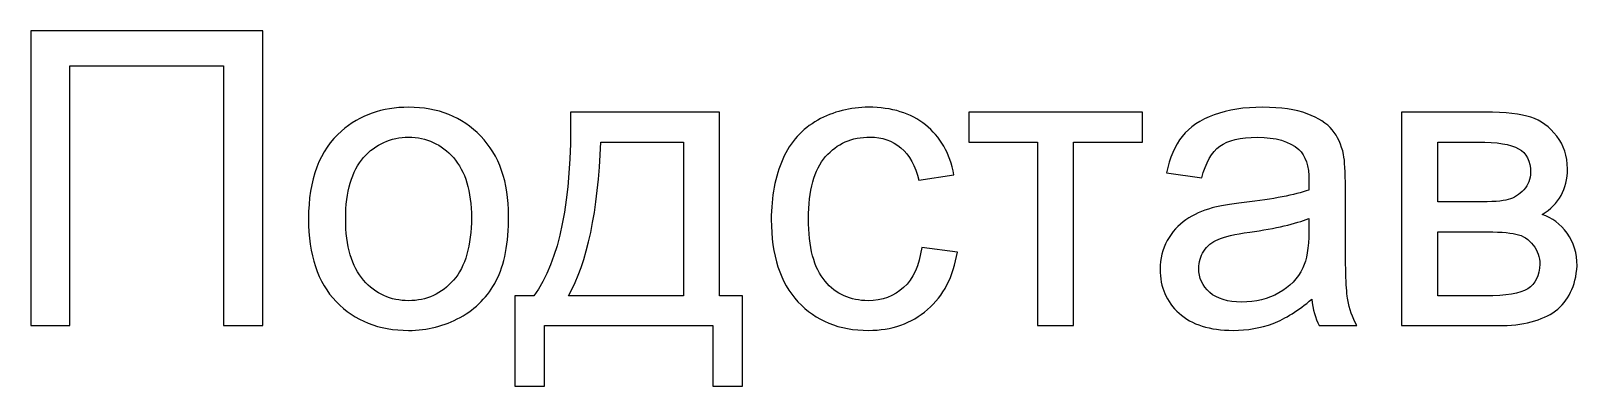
# Model space of a CAD drawing. Header units: centimetres. Extents: x -34 to 236, y -37 to 15.
# Drawn here: x 184.535 to 187.713, y 13.768 to 14.498 of the extents above; entities that cross this region are included whole.
import ezdxf

# ---------------------------------------------------------------- set-up
doc = ezdxf.new("R2010")
doc.units = ezdxf.units.CM
doc.header["$MEASUREMENT"] = 0
doc.layers.add('layer 1', color=7, linetype='Continuous')

msp = doc.modelspace()

# ---------------------------------------------------------------- linework, layer by layer
at = {"layer": 'layer 1'}
for points, knots in [([(184.53504, 14.49833), (184.53504, 14.49833), (185.01172, 14.49833), (185.01172, 14.49833), (185.01172, 14.49833), (185.01172, 14.49833), (185.01172, 13.89226), (185.01172, 13.89226), (185.01172, 13.89226), (185.01172, 13.89226), (184.931, 13.89226), (184.931, 13.89226), (184.931, 13.89226), (184.931, 13.89226), (184.931, 14.42679), (184.931, 14.42679), (184.931, 14.42679), (184.931, 14.42679), (184.61519, 14.42679), (184.61519, 14.42679), (184.61519, 14.42679), (184.61519, 14.42679), (184.61519, 13.89226), (184.61519, 13.89226), (184.61519, 13.89226), (184.61519, 13.89226), (184.53504, 13.89226), (184.53504, 13.89226), (184.53504, 13.89226), (184.53504, 13.89226), (184.53504, 14.49833), (184.53504, 14.49833)], [0, 0, 0, 0, 0.125, 0.125, 0.125, 0.125, 0.25, 0.25, 0.25, 0.25, 0.375, 0.375, 0.375, 0.375, 0.5, 0.5, 0.5, 0.5, 0.625, 0.625, 0.625, 0.625, 0.75, 0.75, 0.75, 0.75, 0.875, 0.875, 0.875, 0.875, 1, 1, 1, 1]), ([(185.10555, 14.11183), (185.10555, 14.19311), (185.12813, 14.25336), (185.17343, 14.29245), (185.17343, 14.29245), (185.2111, 14.32491), (185.25711, 14.34128), (185.31143, 14.34128), (185.31143, 14.34128), (185.37183, 14.34128), (185.42122, 14.32152), (185.45946, 14.28187), (185.45946, 14.28187), (185.49784, 14.24236), (185.51689, 14.18775), (185.51689, 14.11804), (185.51689, 14.11804), (185.51689, 14.06145), (185.50843, 14.017), (185.49149, 13.98469), (185.49149, 13.98469), (185.47456, 13.95223), (185.44986, 13.92711), (185.41755, 13.90919), (185.41755, 13.90919), (185.38509, 13.89127), (185.34982, 13.88238), (185.31143, 13.88238), (185.31143, 13.88238), (185.25005, 13.88238), (185.20038, 13.902), (185.16242, 13.94151), (185.16242, 13.94151), (185.12446, 13.98088), (185.10555, 14.03761), (185.10555, 14.11183)], [0, 0, 0, 0, 0.1111111, 0.1111111, 0.1111111, 0.1111111, 0.2222222, 0.2222222, 0.2222222, 0.2222222, 0.3333333, 0.3333333, 0.3333333, 0.3333333, 0.4444444, 0.4444444, 0.4444444, 0.4444444, 0.5555556, 0.5555556, 0.5555556, 0.5555556, 0.6666667, 0.6666667, 0.6666667, 0.6666667, 0.7777778, 0.7777778, 0.7777778, 0.7777778, 0.8888889, 0.8888889, 0.8888889, 0.8888889, 1, 1, 1, 1]), ([(186.3661, 14.05313), (186.3661, 14.05313), (186.43919, 14.04353), (186.43919, 14.04353), (186.43919, 14.04353), (186.43129, 13.99315), (186.41083, 13.95364), (186.37781, 13.92514), (186.37781, 13.92514), (186.34493, 13.89663), (186.30443, 13.88238), (186.25645, 13.88238), (186.25645, 13.88238), (186.19648, 13.88238), (186.14808, 13.902), (186.11167, 13.94123), (186.11167, 13.94123), (186.07512, 13.98045), (186.05678, 14.03676), (186.05678, 14.11014), (186.05678, 14.11014), (186.05678, 14.15755), (186.06468, 14.19904), (186.08035, 14.2346), (186.08035, 14.2346), (186.09615, 14.27016), (186.12, 14.29683), (186.15217, 14.31461), (186.15217, 14.31461), (186.1842, 14.33239), (186.2192, 14.34128), (186.25688, 14.34128), (186.25688, 14.34128), (186.30457, 14.34128), (186.34366, 14.32914), (186.37386, 14.30501), (186.37386, 14.30501), (186.4042, 14.28088), (186.42367, 14.24673), (186.43228, 14.20228), (186.43228, 14.20228), (186.43228, 14.20228), (186.35989, 14.19113), (186.35989, 14.19113), (186.35989, 14.19113), (186.35297, 14.22063), (186.34084, 14.24278), (186.32334, 14.25774), (186.32334, 14.25774), (186.30584, 14.27256), (186.28468, 14.28003), (186.25984, 14.28003), (186.25984, 14.28003), (186.2223, 14.28003), (186.19182, 14.26663), (186.1684, 14.23968), (186.1684, 14.23968), (186.14497, 14.21287), (186.13326, 14.17039), (186.13326, 14.11225), (186.13326, 14.11225), (186.13326, 14.05327), (186.14455, 14.01037), (186.16727, 13.98356), (186.16727, 13.98356), (186.18985, 13.95689), (186.21934, 13.94348), (186.25575, 13.94348), (186.25575, 13.94348), (186.28496, 13.94348), (186.30923, 13.95251), (186.32884, 13.97044), (186.32884, 13.97044), (186.34846, 13.98836), (186.36088, 14.01587), (186.3661, 14.05313)], [0, 0, 0, 0, 0.0526316, 0.0526316, 0.0526316, 0.0526316, 0.1052632, 0.1052632, 0.1052632, 0.1052632, 0.1578947, 0.1578947, 0.1578947, 0.1578947, 0.2105263, 0.2105263, 0.2105263, 0.2105263, 0.2631579, 0.2631579, 0.2631579, 0.2631579, 0.3157895, 0.3157895, 0.3157895, 0.3157895, 0.3684211, 0.3684211, 0.3684211, 0.3684211, 0.4210526, 0.4210526, 0.4210526, 0.4210526, 0.4736842, 0.4736842, 0.4736842, 0.4736842, 0.5263158, 0.5263158, 0.5263158, 0.5263158, 0.5789474, 0.5789474, 0.5789474, 0.5789474, 0.6315789, 0.6315789, 0.6315789, 0.6315789, 0.6842105, 0.6842105, 0.6842105, 0.6842105, 0.7368421, 0.7368421, 0.7368421, 0.7368421, 0.7894737, 0.7894737, 0.7894737, 0.7894737, 0.8421053, 0.8421053, 0.8421053, 0.8421053, 0.8947368, 0.8947368, 0.8947368, 0.8947368, 0.9473684, 0.9473684, 0.9473684, 0.9473684, 1, 1, 1, 1]), ([(187.16776, 13.94645), (187.1401, 13.92302), (187.11357, 13.90651), (187.08817, 13.89678), (187.08817, 13.89678), (187.06263, 13.88718), (187.03525, 13.88238), (187.00604, 13.88238), (187.00604, 13.88238), (186.95778, 13.88238), (186.92081, 13.89409), (186.89485, 13.91766), (186.89485, 13.91766), (186.86902, 13.94123), (186.85604, 13.97142), (186.85604, 14.00797), (186.85604, 14.00797), (186.85604, 14.02956), (186.86084, 14.04918), (186.87072, 14.06696), (186.87072, 14.06696), (186.88045, 14.08474), (186.89329, 14.09899), (186.9091, 14.10971), (186.9091, 14.10971), (186.92504, 14.12044), (186.94282, 14.12862), (186.96272, 14.13413), (186.96272, 14.13413), (186.97726, 14.13794), (186.99927, 14.14175), (187.02876, 14.14527), (187.02876, 14.14527), (187.08888, 14.15247), (187.13318, 14.16094), (187.16155, 14.17096), (187.16155, 14.17096), (187.16183, 14.18112), (187.16197, 14.18761), (187.16197, 14.19029), (187.16197, 14.19029), (187.16197, 14.22063), (187.15492, 14.24208), (187.1408, 14.25435), (187.1408, 14.25435), (187.1219, 14.27129), (187.09353, 14.27961), (187.05614, 14.27961), (187.05614, 14.27961), (187.02114, 14.27961), (186.99532, 14.27354), (186.97853, 14.26127), (186.97853, 14.26127), (186.96187, 14.24899), (186.9496, 14.22726), (186.94155, 14.19607), (186.94155, 14.19607), (186.94155, 14.19607), (186.86888, 14.20609), (186.86888, 14.20609), (186.86888, 14.20609), (186.87551, 14.23714), (186.88638, 14.2624), (186.90148, 14.28145), (186.90148, 14.28145), (186.91658, 14.30064), (186.93859, 14.31545), (186.96724, 14.32576), (186.96724, 14.32576), (186.99588, 14.33606), (187.02904, 14.34128), (187.06686, 14.34128), (187.06686, 14.34128), (187.1044, 14.34128), (187.13474, 14.33676), (187.15816, 14.32801), (187.15816, 14.32801), (187.18159, 14.31912), (187.1988, 14.30812), (187.20995, 14.29471), (187.20995, 14.29471), (187.22096, 14.2813), (187.22858, 14.26451), (187.23309, 14.24405), (187.23309, 14.24405), (187.23549, 14.23135), (187.23676, 14.20849), (187.23676, 14.17547), (187.23676, 14.17547), (187.23676, 14.17547), (187.23676, 14.07627), (187.23676, 14.07627), (187.23676, 14.07627), (187.23676, 14.00698), (187.23831, 13.96324), (187.24156, 13.94504), (187.24156, 13.94504), (187.24466, 13.92669), (187.25101, 13.90905), (187.26033, 13.89226), (187.26033, 13.89226), (187.26033, 13.89226), (187.18257, 13.89226), (187.18257, 13.89226), (187.18257, 13.89226), (187.17495, 13.90764), (187.16987, 13.9257), (187.16776, 13.94645)], [0, 0, 0, 0, 0.037037, 0.037037, 0.037037, 0.037037, 0.0740741, 0.0740741, 0.0740741, 0.0740741, 0.1111111, 0.1111111, 0.1111111, 0.1111111, 0.1481481, 0.1481481, 0.1481481, 0.1481481, 0.1851852, 0.1851852, 0.1851852, 0.1851852, 0.2222222, 0.2222222, 0.2222222, 0.2222222, 0.2592593, 0.2592593, 0.2592593, 0.2592593, 0.2962963, 0.2962963, 0.2962963, 0.2962963, 0.3333333, 0.3333333, 0.3333333, 0.3333333, 0.3703704, 0.3703704, 0.3703704, 0.3703704, 0.4074074, 0.4074074, 0.4074074, 0.4074074, 0.4444444, 0.4444444, 0.4444444, 0.4444444, 0.4814815, 0.4814815, 0.4814815, 0.4814815, 0.5185185, 0.5185185, 0.5185185, 0.5185185, 0.5555556, 0.5555556, 0.5555556, 0.5555556, 0.5925926, 0.5925926, 0.5925926, 0.5925926, 0.6296296, 0.6296296, 0.6296296, 0.6296296, 0.6666667, 0.6666667, 0.6666667, 0.6666667, 0.7037037, 0.7037037, 0.7037037, 0.7037037, 0.7407407, 0.7407407, 0.7407407, 0.7407407, 0.7777778, 0.7777778, 0.7777778, 0.7777778, 0.8148148, 0.8148148, 0.8148148, 0.8148148, 0.8518519, 0.8518519, 0.8518519, 0.8518519, 0.8888889, 0.8888889, 0.8888889, 0.8888889, 0.9259259, 0.9259259, 0.9259259, 0.9259259, 0.962963, 0.962963, 0.962963, 0.962963, 1, 1, 1, 1]), ([(185.64431, 14.33126), (185.64431, 14.33126), (185.95024, 14.33126), (185.95024, 14.33126), (185.95024, 14.33126), (185.95024, 14.33126), (185.95024, 13.9535), (185.95024, 13.9535), (185.95024, 13.9535), (185.95024, 13.9535), (185.99766, 13.9535), (185.99766, 13.9535), (185.99766, 13.9535), (185.99766, 13.9535), (185.99766, 13.7678), (185.99766, 13.7678), (185.99766, 13.7678), (185.99766, 13.7678), (185.93655, 13.7678), (185.93655, 13.7678), (185.93655, 13.7678), (185.93655, 13.7678), (185.93655, 13.89226), (185.93655, 13.89226), (185.93655, 13.89226), (185.93655, 13.89226), (185.59097, 13.89226), (185.59097, 13.89226), (185.59097, 13.89226), (185.59097, 13.89226), (185.59097, 13.7678), (185.59097, 13.7678), (185.59097, 13.7678), (185.59097, 13.7678), (185.52973, 13.7678), (185.52973, 13.7678), (185.52973, 13.7678), (185.52973, 13.7678), (185.52973, 13.9535), (185.52973, 13.9535), (185.52973, 13.9535), (185.52973, 13.9535), (185.56896, 13.9535), (185.56896, 13.9535), (185.56896, 13.9535), (185.62131, 14.02462), (185.64643, 14.15049), (185.64431, 14.33126)], [0, 0, 0, 0, 0.0833333, 0.0833333, 0.0833333, 0.0833333, 0.1666667, 0.1666667, 0.1666667, 0.1666667, 0.25, 0.25, 0.25, 0.25, 0.3333333, 0.3333333, 0.3333333, 0.3333333, 0.4166667, 0.4166667, 0.4166667, 0.4166667, 0.5, 0.5, 0.5, 0.5, 0.5833333, 0.5833333, 0.5833333, 0.5833333, 0.6666667, 0.6666667, 0.6666667, 0.6666667, 0.75, 0.75, 0.75, 0.75, 0.8333333, 0.8333333, 0.8333333, 0.8333333, 0.9166667, 0.9166667, 0.9166667, 0.9166667, 1, 1, 1, 1]), ([(186.46276, 14.33126), (186.46276, 14.33126), (186.81963, 14.33126), (186.81963, 14.33126), (186.81963, 14.33126), (186.81963, 14.33126), (186.81963, 14.26973), (186.81963, 14.26973), (186.81963, 14.26973), (186.81963, 14.26973), (186.67824, 14.26973), (186.67824, 14.26973), (186.67824, 14.26973), (186.67824, 14.26973), (186.67824, 13.89226), (186.67824, 13.89226), (186.67824, 13.89226), (186.67824, 13.89226), (186.60416, 13.89226), (186.60416, 13.89226), (186.60416, 13.89226), (186.60416, 13.89226), (186.60416, 14.26973), (186.60416, 14.26973), (186.60416, 14.26973), (186.60416, 14.26973), (186.46276, 14.26973), (186.46276, 14.26973), (186.46276, 14.26973), (186.46276, 14.26973), (186.46276, 14.33126), (186.46276, 14.33126)], [0, 0, 0, 0, 0.125, 0.125, 0.125, 0.125, 0.25, 0.25, 0.25, 0.25, 0.375, 0.375, 0.375, 0.375, 0.5, 0.5, 0.5, 0.5, 0.625, 0.625, 0.625, 0.625, 0.75, 0.75, 0.75, 0.75, 0.875, 0.875, 0.875, 0.875, 1, 1, 1, 1]), ([(187.35247, 14.33126), (187.35247, 14.33126), (187.52406, 14.33126), (187.52406, 14.33126), (187.52406, 14.33126), (187.56626, 14.33126), (187.59758, 14.32773), (187.61819, 14.32082), (187.61819, 14.32082), (187.63865, 14.31376), (187.65629, 14.30092), (187.6711, 14.28215), (187.6711, 14.28215), (187.68578, 14.26338), (187.69326, 14.24095), (187.69326, 14.2147), (187.69326, 14.2147), (187.69326, 14.19382), (187.68888, 14.17547), (187.68013, 14.15995), (187.68013, 14.15995), (187.67153, 14.14443), (187.6584, 14.1313), (187.64105, 14.12086), (187.64105, 14.12086), (187.66179, 14.11395), (187.67886, 14.10111), (187.69255, 14.0822), (187.69255, 14.0822), (187.70624, 14.06329), (187.71301, 14.04099), (187.71301, 14.01503), (187.71301, 14.01503), (187.71033, 13.9734), (187.69537, 13.9425), (187.66842, 13.92246), (187.66842, 13.92246), (187.64133, 13.90228), (187.6021, 13.89226), (187.55059, 13.89226), (187.55059, 13.89226), (187.55059, 13.89226), (187.35247, 13.89226), (187.35247, 13.89226), (187.35247, 13.89226), (187.35247, 13.89226), (187.35247, 14.33126), (187.35247, 14.33126)], [0, 0, 0, 0, 0.0833333, 0.0833333, 0.0833333, 0.0833333, 0.1666667, 0.1666667, 0.1666667, 0.1666667, 0.25, 0.25, 0.25, 0.25, 0.3333333, 0.3333333, 0.3333333, 0.3333333, 0.4166667, 0.4166667, 0.4166667, 0.4166667, 0.5, 0.5, 0.5, 0.5, 0.5833333, 0.5833333, 0.5833333, 0.5833333, 0.6666667, 0.6666667, 0.6666667, 0.6666667, 0.75, 0.75, 0.75, 0.75, 0.8333333, 0.8333333, 0.8333333, 0.8333333, 0.9166667, 0.9166667, 0.9166667, 0.9166667, 1, 1, 1, 1]), ([(185.18203, 14.11183), (185.18203, 14.05553), (185.19431, 14.01347), (185.21886, 13.98553), (185.21886, 13.98553), (185.24342, 13.95745), (185.27432, 13.94348), (185.31143, 13.94348), (185.31143, 13.94348), (185.3484, 13.94348), (185.37917, 13.95759), (185.40372, 13.98568), (185.40372, 13.98568), (185.42813, 14.01376), (185.44041, 14.05666), (185.44041, 14.11423), (185.44041, 14.11423), (185.44041, 14.16856), (185.42813, 14.20976), (185.40344, 14.2377), (185.40344, 14.2377), (185.37874, 14.26564), (185.34812, 14.27961), (185.31143, 14.27961), (185.31143, 14.27961), (185.27432, 14.27961), (185.24342, 14.26564), (185.21886, 14.23784), (185.21886, 14.23784), (185.19431, 14.21004), (185.18203, 14.16799), (185.18203, 14.11183)], [0, 0, 0, 0, 0.125, 0.125, 0.125, 0.125, 0.25, 0.25, 0.25, 0.25, 0.375, 0.375, 0.375, 0.375, 0.5, 0.5, 0.5, 0.5, 0.625, 0.625, 0.625, 0.625, 0.75, 0.75, 0.75, 0.75, 0.875, 0.875, 0.875, 0.875, 1, 1, 1, 1]), ([(185.70626, 14.26973), (185.70076, 14.12721), (185.67874, 14.0218), (185.64008, 13.9535), (185.64008, 13.9535), (185.64008, 13.9535), (185.87616, 13.9535), (185.87616, 13.9535), (185.87616, 13.9535), (185.87616, 13.9535), (185.87616, 14.26973), (185.87616, 14.26973), (185.87616, 14.26973), (185.87616, 14.26973), (185.70626, 14.26973), (185.70626, 14.26973)], [0, 0, 0, 0, 0.25, 0.25, 0.25, 0.25, 0.5, 0.5, 0.5, 0.5, 0.75, 0.75, 0.75, 0.75, 1, 1, 1, 1]), ([(187.42698, 14.14654), (187.42698, 14.14654), (187.50628, 14.14654), (187.50628, 14.14654), (187.50628, 14.14654), (187.53803, 14.14654), (187.55977, 14.1481), (187.57162, 14.15148), (187.57162, 14.15148), (187.58347, 14.15473), (187.59406, 14.1615), (187.60351, 14.17152), (187.60351, 14.17152), (187.61282, 14.18154), (187.61748, 14.19367), (187.61748, 14.20764), (187.61748, 14.20764), (187.61748, 14.23079), (187.6093, 14.24701), (187.59293, 14.25605), (187.59293, 14.25605), (187.57656, 14.26522), (187.54848, 14.26973), (187.50882, 14.26973), (187.50882, 14.26973), (187.50882, 14.26973), (187.42698, 14.26973), (187.42698, 14.26973), (187.42698, 14.26973), (187.42698, 14.26973), (187.42698, 14.14654), (187.42698, 14.14654)], [0, 0, 0, 0, 0.125, 0.125, 0.125, 0.125, 0.25, 0.25, 0.25, 0.25, 0.375, 0.375, 0.375, 0.375, 0.5, 0.5, 0.5, 0.5, 0.625, 0.625, 0.625, 0.625, 0.75, 0.75, 0.75, 0.75, 0.875, 0.875, 0.875, 0.875, 1, 1, 1, 1]), ([(187.16155, 14.11268), (187.13445, 14.10153), (187.09396, 14.09222), (187.04005, 14.08445), (187.04005, 14.08445), (187.00943, 14.08008), (186.9877, 14.07514), (186.97514, 14.06964), (186.97514, 14.06964), (186.96244, 14.06413), (186.95256, 14.05609), (186.94579, 14.04537), (186.94579, 14.04537), (186.93887, 14.03478), (186.93535, 14.02307), (186.93535, 14.01009), (186.93535, 14.01009), (186.93535, 13.99019), (186.94297, 13.97368), (186.95792, 13.96042), (186.95792, 13.96042), (186.97288, 13.94729), (186.9949, 13.94066), (187.02382, 13.94066), (187.02382, 13.94066), (187.05247, 13.94066), (187.07801, 13.94687), (187.10031, 13.95943), (187.10031, 13.95943), (187.1226, 13.97199), (187.13911, 13.9892), (187.14955, 14.01093), (187.14955, 14.01093), (187.1576, 14.02773), (187.16155, 14.05256), (187.16155, 14.0853), (187.16155, 14.0853), (187.16155, 14.0853), (187.16155, 14.11268), (187.16155, 14.11268)], [0, 0, 0, 0, 0.1, 0.1, 0.1, 0.1, 0.2, 0.2, 0.2, 0.2, 0.3, 0.3, 0.3, 0.3, 0.4, 0.4, 0.4, 0.4, 0.5, 0.5, 0.5, 0.5, 0.6, 0.6, 0.6, 0.6, 0.7, 0.7, 0.7, 0.7, 0.8, 0.8, 0.8, 0.8, 0.9, 0.9, 0.9, 0.9, 1, 1, 1, 1]), ([(187.42698, 13.9535), (187.42698, 13.9535), (187.52491, 13.9535), (187.52491, 13.9535), (187.52491, 13.9535), (187.5671, 13.9535), (187.59603, 13.9583), (187.61169, 13.96818), (187.61169, 13.96818), (187.6275, 13.97791), (187.63568, 13.99485), (187.63653, 14.0187), (187.63653, 14.0187), (187.63653, 14.03281), (187.63201, 14.04579), (187.62284, 14.05778), (187.62284, 14.05778), (187.61381, 14.06978), (187.60196, 14.0774), (187.58742, 14.0805), (187.58742, 14.0805), (187.57275, 14.08375), (187.54932, 14.0853), (187.51701, 14.0853), (187.51701, 14.0853), (187.51701, 14.0853), (187.42698, 14.0853), (187.42698, 14.0853), (187.42698, 14.0853), (187.42698, 14.0853), (187.42698, 13.9535), (187.42698, 13.9535)], [0, 0, 0, 0, 0.125, 0.125, 0.125, 0.125, 0.25, 0.25, 0.25, 0.25, 0.375, 0.375, 0.375, 0.375, 0.5, 0.5, 0.5, 0.5, 0.625, 0.625, 0.625, 0.625, 0.75, 0.75, 0.75, 0.75, 0.875, 0.875, 0.875, 0.875, 1, 1, 1, 1])]:
    msp.add_open_spline(points, degree=3, knots=knots, dxfattribs=at)

doc.saveas('drawing.dxf')
